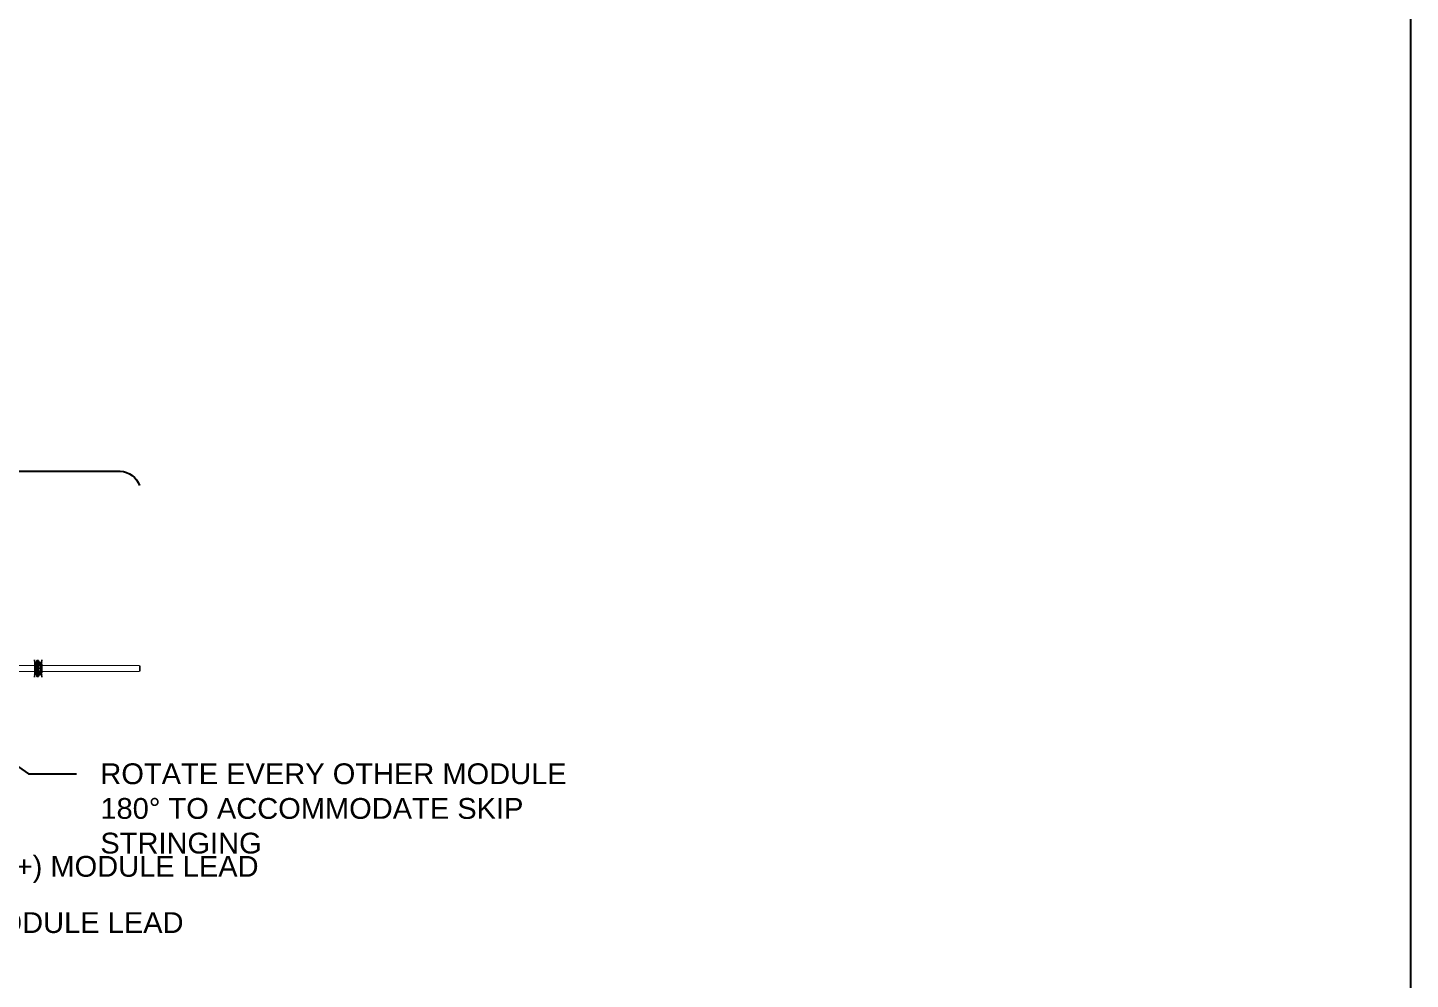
# Model space of a CAD drawing. Header units: feet. Extents: x -12372 to 90117, y -14865 to 4121.
# Drawn here: x 6875 to 8205, y 2291 to 3206 of the extents above; entities that cross this region are included whole.
import ezdxf
from ezdxf import colors
from ezdxf.entities.mleader import LeaderData, LeaderLine
from ezdxf.math import Vec2, Vec3

# ---------------------------------------------------------------- set-up
doc = ezdxf.new("R2010")
doc.units = ezdxf.units.FT
doc.header["$MEASUREMENT"] = 0
doc.layers.add('G-ANNO-TEXT', color=1, linetype='Continuous')
doc.styles.add('NEI-A', font='arial.ttf')

# ---------------------------------------------------------------- blocks, each defined once
blk = doc.blocks.new('A$Ccdbb2b2c')
at = {"lineweight": 5}
for points in [[(0, 0.22), (0, 0.1933)], [(0.0033, 0.22), (0.0017, 0.22), (0.9147, 0.2217)], [(0.485, 0.2283), (0.485, 0.2283)], [(0.4883, 0.2383), (0.4866, 0.24), (0.4883, 0.2417), (0.4866, 0.2433), (0.4866, 0.25)], [(0.4983, 0.2417), (0.4966, 0.235), (0.4966, 0.225), (0.4966, 0.2267), (0.4933, 0.23), (0.4933, 0.2283), (0.4916, 0.2283), (0.4916, 0.225), (0.4883, 0.225), (0.4883, 0.2233), (0.4866, 0.2233), (0.4866, 0.225), (0.4866, 0.2233), (0.4866, 0.225)], [(0.4883, 0.24), (0.4866, 0.24), (0.4883, 0.24), (0.4933, 0.23), (0.4916, 0.23), (0.4916, 0.2283), (0.4866, 0.2383), (0.4883, 0.24), (0.4933, 0.23), (0.4916, 0.23), (0.4916, 0.2283), (0.4916, 0.225), (0.4883, 0.225), (0.4883, 0.2283), (0.4866, 0.2283), (0.4866, 0.23), (0.4866, 0.2317)], [(0.4966, 0.2317), (0.49, 0.2367), (0.49, 0.24), (0.4883, 0.24), (0.4866, 0.2383), (0.4883, 0.24), (0.4933, 0.23), (0.4916, 0.23), (0.4916, 0.2283), (0.4866, 0.2383), (0.4916, 0.2283), (0.4883, 0.2283), (0.4916, 0.2283), (0.4883, 0.2283), (0.4883, 0.225), (0.4866, 0.225), (0.4866, 0.2267), (0.4866, 0.225), (0.4883, 0.225), (0.4883, 0.2233), (0.4866, 0.2233), (0.4866, 0.19), (0.4883, 0.19), (0.4883, 0.1883), (0.4883, 0.19), (0.4866, 0.19), (0.4866, 0.2233)], [(0.4866, 0.2317), (0.4866, 0.2317)], [(0.4916, 0.2283), (0.4933, 0.2283), (0.4933, 0.23), (0.4933, 0.2283), (0.4916, 0.2283), (0.4916, 0.225), (0.4866, 0.225), (0.4866, 0.2283), (0.4883, 0.2283), (0.4883, 0.225), (0.4883, 0.2233), (0.4883, 0.2217), (0.4883, 0.2233), (0.49, 0.2233), (0.4916, 0.2233), (0.4916, 0.2217), (0.4916, 0.225), (0.4933, 0.225), (0.4916, 0.225), (0.4916, 0.2217), (0.4916, 0.225), (0.4933, 0.225), (0.4916, 0.225), (0.4933, 0.225), (0.4933, 0.1883), (0.4916, 0.1883), (0.4916, 0.1917), (0.4916, 0.1933), (0.4933, 0.1933)], [(0.4916, 0.1917), (0.49, 0.1917), (0.4883, 0.1917), (0.4883, 0.19), (0.4866, 0.19), (0.4866, 0.2233), (0.4883, 0.2233), (0.4883, 0.2217), (0.4883, 0.22), (0.4883, 0.1933), (0.4883, 0.1917), (0.49, 0.1917), (0.4916, 0.1917), (0.4916, 0.1933), (0.49, 0.195), (0.49, 0.1933), (0.4916, 0.1933), (0.4933, 0.1933), (0.5016, 0.1933), (0.5, 0.1933), (0.5, 0.1917), (0.5016, 0.1917), (0.5, 0.1917), (0.4983, 0.1917)], [(0.4883, 0.22), (0.4866, 0.22), (0.4883, 0.22), (0.49, 0.22), (0.4883, 0.22), (0.4883, 0.2217), (0.49, 0.2217), (0.4916, 0.2217), (0.49, 0.2217), (0.4916, 0.2217), (0.49, 0.2217), (0.4916, 0.2217), (0.49, 0.2217), (0.4916, 0.2217), (0.49, 0.2217), (0.4916, 0.2217), (0.49, 0.2217), (0.4916, 0.2217), (0.49, 0.2217), (0.4916, 0.2217), (0.49, 0.2217), (0.4916, 0.2217), (0.49, 0.2217), (0.49, 0.2233), (0.4916, 0.2217), (0.49, 0.2217), (0.4916, 0.2217), (0.49, 0.2217), (0.4916, 0.2217), (0.49, 0.2217), (0.4916, 0.2217), (0.49, 0.2217), (0.4916, 0.2217), (0.49, 0.2217), (0.49, 0.2233), (0.4916, 0.2217), (0.49, 0.2233), (0.49, 0.2217), (0.4916, 0.2217), (0.4916, 0.22), (0.49, 0.22), (0.4916, 0.22), (0.49, 0.22), (0.4883, 0.22), (0.4883, 0.2217), (0.49, 0.2217), (0.4883, 0.2217), (0.4883, 0.22), (0.49, 0.22), (0.4916, 0.22), (0.4916, 0.2217), (0.49, 0.2217), (0.4883, 0.2217), (0.4883, 0.22), (0.49, 0.22), (0.4916, 0.22), (0.4916, 0.1933), (0.49, 0.1933), (0.4883, 0.1933), (0.4866, 0.1933), (0.4883, 0.1933), (0.4883, 0.22), (0.4866, 0.22), (0.4883, 0.22), (0.4883, 0.1933), (0.49, 0.1933), (0.4916, 0.1933), (0.4916, 0.22), (0.4916, 0.2217), (0.4916, 0.22), (0.4916, 0.2217), (0.4916, 0.2233), (0.49, 0.2233), (0.4883, 0.2233), (0.4883, 0.2217), (0.4883, 0.2233)], [(0.4866, 0.21), (0.4883, 0.21)], [(0.4866, 0.2083), (0.4883, 0.2083)], [(0.4883, 0.2433), (0.4883, 0.2433)], [(0.4883, 0.2433), (0.4883, 0.2433)], [(0.4883, 0.2433), (0.4883, 0.2433)], [(0.4883, 0.24), (0.4883, 0.24)], [(0.4883, 0.24), (0.4883, 0.24)], [(0.4883, 0.2233), (0.4883, 0.2233)], [(0.4883, 0.2233), (0.4883, 0.2233)], [(0.4883, 0.2217), (0.4883, 0.2217)], [(0.4883, 0.2217), (0.4883, 0.2217)], [(0.4883, 0.22), (0.4883, 0.22)], [(0.4883, 0.22), (0.4883, 0.22)], [(0.4916, 0.24), (0.49, 0.24), (0.49, 0.2367), (0.49, 0.2383)], [(0.4916, 0.2333), (0.4966, 0.2283), (0.49, 0.235)], [(0.49, 0.2233), (0.49, 0.2233)], [(0.49, 0.2233), (0.49, 0.2233)], [(0.49, 0.22), (0.49, 0.22)], [(0.49, 0.1933), (0.49, 0.195), (0.4916, 0.1933), (0.49, 0.1933), (0.4916, 0.1933), (0.49, 0.1933), (0.4916, 0.1933), (0.49, 0.1933), (0.4916, 0.1933), (0.49, 0.1933), (0.4916, 0.1933), (0.49, 0.1933), (0.4916, 0.1933), (0.49, 0.1933), (0.4916, 0.1933), (0.49, 0.1933), (0.4916, 0.1933), (0.49, 0.1933), (0.4916, 0.1933), (0.4916, 0.22)], [(0.49, 0.22), (0.49, 0.22)], [(0.4983, 0.2233), (0.4966, 0.225), (0.4933, 0.2267), (0.4933, 0.2283), (0.4933, 0.225), (0.4916, 0.225)], [(0.4916, 0.225), (0.4916, 0.225)], [(0.4916, 0.2233), (0.4916, 0.2233)], [(0.4916, 0.2233), (0.4916, 0.2233)], [(0.4916, 0.2217), (0.4916, 0.2217)], [(0.4916, 0.2217), (0.4916, 0.2217)], [(0.4916, 0.22), (0.4916, 0.22)], [(0.4916, 0.22), (0.4916, 0.22)], [(0.5016, 0.22), (0.4933, 0.22)], [(0.5033, 0.21), (0.5016, 0.21), (0.5033, 0.21), (0.5016, 0.21), (0.5016, 0.2117), (0.5016, 0.2133), (0.5016, 0.21), (0.4933, 0.21)], [(0.4933, 0.2083), (0.4933, 0.205), (0.5016, 0.205), (0.5016, 0.2033), (0.5033, 0.2033), (0.5016, 0.2033), (0.5033, 0.2033)], [(0.4966, 0.235), (0.4966, 0.225), (0.4983, 0.225)], [(0.4983, 0.24), (0.4983, 0.24)], [(0.4983, 0.235), (0.4983, 0.235)], [(0.4983, 0.2317), (0.4983, 0.2333)], [(0.5016, 0.2233), (0.5, 0.2233), (0.4983, 0.225), (0.5, 0.2233), (0.5, 0.225)], [(0.5, 0.2217), (0.4983, 0.2217)], [(0.5, 0.2417), (0.5016, 0.2417), (0.5016, 0.245), (0.5016, 0.2467), (0.5016, 0.245), (0.5033, 0.245), (0.505, 0.245), (0.505, 0.2417)], [(0.5016, 0.1917), (0.5, 0.1917), (0.5016, 0.1917), (0.5016, 0.1717), (0.505, 0.1717), (0.505, 0.1917), (0.505, 0.2217), (0.5066, 0.2217), (0.5066, 0.2417), (0.5083, 0.2417), (0.5083, 0.2217)], [(0.5, 0.23), (0.5, 0.2333), (0.5016, 0.2333)], [(0.5016, 0.2283), (0.5, 0.2283)], [(0.5, 0.2217), (0.5016, 0.2217)], [(0.5016, 0.245), (0.5016, 0.2467), (0.5033, 0.2467), (0.5016, 0.2467), (0.5033, 0.245), (0.505, 0.245), (0.5033, 0.245), (0.505, 0.245)], [(0.5016, 0.2467), (0.5016, 0.2467)], [(0.5016, 0.245), (0.5016, 0.245)], [(0.5016, 0.2433), (0.5016, 0.235), (0.5016, 0.2433), (0.5016, 0.245), (0.5016, 0.2433), (0.5033, 0.2433), (0.505, 0.2433), (0.5033, 0.2433), (0.505, 0.2433), (0.5066, 0.2433), (0.5083, 0.2433), (0.5083, 0.2417), (0.5066, 0.2417), (0.505, 0.2417), (0.505, 0.2217), (0.505, 0.1917), (0.5016, 0.1917), (0.5016, 0.2217), (0.505, 0.2217), (0.505, 0.2417), (0.505, 0.2433), (0.5066, 0.2433), (0.505, 0.2433), (0.5066, 0.2433), (0.505, 0.2433)], [(0.505, 0.2417), (0.5016, 0.2417), (0.5016, 0.2217)], [(0.5016, 0.2117), (0.5016, 0.2367), (0.5033, 0.2367)], [(0.5016, 0.21), (0.5033, 0.21), (0.5016, 0.21), (0.5033, 0.21), (0.5016, 0.21), (0.5016, 0.2133), (0.5016, 0.235), (0.5033, 0.235)], [(0.5033, 0.2467), (0.5083, 0.2467), (0.51, 0.2467)], [(0.5116, 0.2467), (0.51, 0.2467), (0.5083, 0.245), (0.5066, 0.245), (0.5083, 0.245), (0.5083, 0.2467)], [(0.5066, 0.2417), (0.5066, 0.245), (0.5083, 0.245), (0.51, 0.245), (0.51, 0.2467), (0.51, 0.245), (0.5083, 0.2433), (0.51, 0.2433), (0.5083, 0.2433), (0.51, 0.2433), (0.51, 0.235), (0.51, 0.2433), (0.5116, 0.2433), (0.51, 0.2433), (0.51, 0.245), (0.51, 0.2433), (0.5083, 0.2433), (0.5066, 0.2433), (0.5083, 0.2433), (0.51, 0.2433)], [(0.5083, 0.2117), (0.51, 0.2117), (0.51, 0.2367), (0.5083, 0.2367)], [(0.515, 0.21), (0.5083, 0.21)], [(0.5083, 0.205), (0.515, 0.205), (0.515, 0.2083), (0.5166, 0.2083)], [(0.51, 0.2467), (0.51, 0.2467)], [(0.51, 0.2417), (0.5116, 0.2417)], [(0.51, 0.21), (0.5116, 0.21), (0.51, 0.21), (0.5116, 0.21), (0.51, 0.21), (0.5116, 0.21), (0.51, 0.21), (0.51, 0.2117), (0.51, 0.2133), (0.51, 0.235), (0.5116, 0.235)], [(0.51, 0.2333), (0.5116, 0.2333), (0.5116, 0.23)], [(0.51, 0.2283), (0.5116, 0.2283)], [(0.51, 0.2233), (0.5116, 0.2233)], [(0.515, 0.22), (0.51, 0.22)], [(0.5116, 0.24), (0.5116, 0.24)], [(0.5116, 0.225), (0.5116, 0.2233), (0.5133, 0.225), (0.5116, 0.2233), (0.5133, 0.225)], [(0.5133, 0.22), (0.5116, 0.2183)], [(0.515, 0.235), (0.5133, 0.2417)], [(0.5166, 0.185), (0.515, 0.185), (0.515, 0.1883), (0.5166, 0.1883), (0.515, 0.1883), (0.5166, 0.1883), (0.5166, 0.1917), (0.5166, 0.1933), (0.5166, 0.1917), (0.5183, 0.1917), (0.52, 0.1917), (0.52, 0.1933), (0.5183, 0.1933), (0.52, 0.1933), (0.5183, 0.1933), (0.52, 0.1933), (0.5183, 0.1933), (0.52, 0.1933), (0.5183, 0.1933), (0.52, 0.1933), (0.52, 0.195), (0.5183, 0.195), (0.5166, 0.195), (0.5166, 0.1933), (0.5166, 0.22), (0.5166, 0.2217), (0.5166, 0.2233), (0.5183, 0.2233), (0.52, 0.2233), (0.52, 0.2217), (0.5183, 0.2217), (0.52, 0.2217), (0.5183, 0.2217), (0.52, 0.2217), (0.5183, 0.2217), (0.52, 0.2217), (0.5183, 0.2217), (0.52, 0.2217), (0.52, 0.22), (0.5183, 0.22), (0.5166, 0.22), (0.5166, 0.2217), (0.5183, 0.2217), (0.5183, 0.2233), (0.5166, 0.2217), (0.5166, 0.225), (0.515, 0.225), (0.515, 0.235), (0.515, 0.225), (0.5133, 0.225), (0.5133, 0.2267)], [(0.5133, 0.235), (0.5133, 0.235)], [(0.5133, 0.2333), (0.5133, 0.2317)], [(0.5166, 0.23), (0.515, 0.23), (0.515, 0.2283), (0.5166, 0.2283)], [(0.515, 0.2283), (0.515, 0.225), (0.5166, 0.225), (0.515, 0.225), (0.515, 0.1883), (0.515, 0.1783)], [(0.515, 0.225), (0.515, 0.225)], [(0.5166, 0.225), (0.5166, 0.225)], [(0.5166, 0.22), (0.5183, 0.22), (0.52, 0.22), (0.52, 0.2217), (0.5183, 0.2217), (0.52, 0.2217), (0.52, 0.2233), (0.5216, 0.2233), (0.5216, 0.19), (0.52, 0.19)], [(0.5166, 0.2233), (0.5166, 0.2233)], [(0.5166, 0.2217), (0.5166, 0.2217)], [(0.5166, 0.22), (0.5166, 0.22)], [(0.5166, 0.1917), (0.5183, 0.19), (0.5183, 0.1917), (0.52, 0.1917), (0.52, 0.1933), (0.5183, 0.1933), (0.52, 0.1933), (0.52, 0.22)], [(0.5183, 0.2233), (0.5183, 0.2233)], [(0.5183, 0.22), (0.5183, 0.22)], [(0.52, 0.2383), (0.5216, 0.24), (0.52, 0.2417), (0.5216, 0.2433), (0.5216, 0.25), (0.5216, 0.1633), (0.5216, 0.17), (0.52, 0.1717), (0.52, 0.1733), (0.5216, 0.1733), (0.52, 0.175)], [(0.52, 0.2433), (0.52, 0.2433)], [(0.52, 0.24), (0.52, 0.24)], [(0.52, 0.2283), (0.5216, 0.2283), (0.5216, 0.225), (0.52, 0.225), (0.52, 0.2233)], [(0.52, 0.2233), (0.52, 0.2233)], [(0.52, 0.2217), (0.52, 0.2217)], [(0.52, 0.22), (0.52, 0.22)], [(0.5216, 0.24), (0.5233, 0.24)], [(0.5216, 0.2317), (0.5216, 0.23), (0.5216, 0.2283)], [(0.5216, 0.225), (0.5216, 0.2233)], [(0.5216, 0.2083), (0.5233, 0.2083)], [(0.5233, 0.2317), (0.5233, 0.2317)], [(0.5233, 0.2283), (0.5233, 0.2283)], [(0.9097, 0.195), (0.908, 0.195), (0.908, 0.1933), (0.9114, 0.1917), (0.9147, 0.1917), (0.913, 0.1917), (0.908, 0.1917), (0.0017, 0.1933), (0.0033, 0.1933)], [(0.485, 0.185), (0.485, 0.185)], [(0.4866, 0.205), (0.4883, 0.205)], [(0.4866, 0.205), (0.4883, 0.205)], [(0.4916, 0.1883), (0.4933, 0.1883), (0.4916, 0.1883), (0.4916, 0.1917), (0.49, 0.19), (0.49, 0.1917), (0.4883, 0.1917), (0.4883, 0.1933), (0.4883, 0.1917), (0.49, 0.1917), (0.49, 0.19), (0.4916, 0.1917), (0.4916, 0.1933), (0.49, 0.195), (0.49, 0.1933), (0.4916, 0.1933), (0.49, 0.1933), (0.4916, 0.1933), (0.49, 0.1933), (0.4916, 0.1933), (0.49, 0.1933), (0.4916, 0.1933), (0.49, 0.1933), (0.4883, 0.1933), (0.4866, 0.1933), (0.4883, 0.1933), (0.4883, 0.195), (0.49, 0.195), (0.4916, 0.195), (0.4916, 0.1933), (0.4916, 0.1917), (0.4916, 0.1883), (0.4933, 0.1883), (0.4933, 0.185), (0.4933, 0.1833), (0.4933, 0.185), (0.4916, 0.185), (0.4916, 0.1883), (0.4883, 0.1883), (0.4883, 0.185), (0.4916, 0.185), (0.4866, 0.175), (0.4883, 0.175), (0.4883, 0.1733), (0.4933, 0.1833), (0.4916, 0.185), (0.4883, 0.185), (0.4883, 0.1883), (0.4866, 0.1883), (0.4866, 0.1867), (0.4866, 0.1883), (0.4883, 0.1883), (0.4883, 0.19), (0.4883, 0.1917), (0.4883, 0.19)], [(0.4866, 0.1883), (0.4866, 0.19)], [(0.4883, 0.185), (0.4866, 0.185), (0.4866, 0.1833), (0.4866, 0.185), (0.4883, 0.185), (0.4866, 0.185), (0.4866, 0.1883), (0.4883, 0.1883), (0.4916, 0.1883), (0.4916, 0.185), (0.4933, 0.1833), (0.4883, 0.1733), (0.4883, 0.175), (0.4866, 0.175), (0.4916, 0.185), (0.4933, 0.1833), (0.4883, 0.1733), (0.4866, 0.1733)], [(0.4933, 0.1833), (0.4933, 0.185), (0.4916, 0.185), (0.4916, 0.1883), (0.4883, 0.1883), (0.4883, 0.185), (0.4916, 0.185), (0.4866, 0.175), (0.4883, 0.175), (0.4883, 0.1733), (0.49, 0.1733), (0.49, 0.1767)], [(0.4883, 0.1833), (0.4866, 0.1833), (0.4866, 0.185)], [(0.4866, 0.1833), (0.4866, 0.1833)], [(0.4883, 0.175), (0.4866, 0.1733), (0.4883, 0.1733), (0.4883, 0.1717), (0.4866, 0.17), (0.4866, 0.1633)], [(0.4866, 0.17), (0.4883, 0.17)], [(0.4883, 0.195), (0.4883, 0.195)], [(0.4883, 0.195), (0.4883, 0.195)], [(0.4883, 0.1933), (0.4883, 0.1933)], [(0.4883, 0.1933), (0.4883, 0.1917)], [(0.4883, 0.1933), (0.4883, 0.1933)], [(0.4883, 0.1917), (0.4883, 0.1917)], [(0.4883, 0.1917), (0.4883, 0.1917)], [(0.4883, 0.1733), (0.4883, 0.1733)], [(0.4883, 0.1733), (0.4883, 0.1733)], [(0.4883, 0.1733), (0.4883, 0.1733)], [(0.4883, 0.17), (0.4883, 0.17)], [(0.4883, 0.17), (0.4883, 0.17)], [(0.4883, 0.17), (0.4883, 0.17)], [(0.49, 0.195), (0.49, 0.195)], [(0.49, 0.195), (0.49, 0.195)], [(0.49, 0.1917), (0.49, 0.1917)], [(0.49, 0.1917), (0.49, 0.1917)], [(0.4916, 0.1817), (0.4966, 0.185), (0.49, 0.1783), (0.4966, 0.1817)], [(0.4916, 0.175), (0.49, 0.175), (0.49, 0.1767), (0.49, 0.175)], [(0.4916, 0.195), (0.4916, 0.195)], [(0.4916, 0.195), (0.4916, 0.195)], [(0.4916, 0.1933), (0.4916, 0.1933)], [(0.4916, 0.1933), (0.4916, 0.1933)], [(0.4916, 0.1917), (0.4916, 0.1917)], [(0.4916, 0.1917), (0.4916, 0.1917)], [(0.4933, 0.1883), (0.4916, 0.1883), (0.4933, 0.1883)], [(0.4916, 0.1883), (0.4916, 0.1883)], [(0.4916, 0.1883), (0.4916, 0.1883)], [(0.495, 0.1867), (0.4933, 0.1867), (0.4966, 0.1883), (0.4966, 0.1783), (0.4966, 0.1883), (0.4966, 0.1867), (0.4933, 0.185), (0.4916, 0.185)], [(0.4916, 0.1883), (0.4916, 0.1883)], [(0.4933, 0.1883), (0.4933, 0.1883)], [(0.4983, 0.19), (0.4966, 0.1883)], [(0.4966, 0.1783), (0.4983, 0.1733), (0.4983, 0.18)], [(0.5, 0.1883), (0.5, 0.19), (0.4983, 0.1883), (0.5, 0.19), (0.5016, 0.19)], [(0.4983, 0.1817), (0.4983, 0.18), (0.5, 0.18), (0.5, 0.1833)], [(0.5016, 0.18), (0.5, 0.18), (0.5, 0.1717), (0.4983, 0.1717)], [(0.4983, 0.1783), (0.4983, 0.1783)], [(0.5, 0.185), (0.5016, 0.185)], [(0.5016, 0.1667), (0.5016, 0.1683), (0.5016, 0.17), (0.5016, 0.1717), (0.5, 0.1717)], [(0.5016, 0.2017), (0.5016, 0.205), (0.5016, 0.2033), (0.5033, 0.2033), (0.5016, 0.2033)], [(0.5033, 0.1783), (0.5016, 0.1783), (0.5016, 0.2), (0.5016, 0.2033), (0.5016, 0.2), (0.5016, 0.2017), (0.5016, 0.1767), (0.5033, 0.1767)], [(0.51, 0.1667), (0.5083, 0.1667), (0.5016, 0.1667), (0.5033, 0.1667), (0.5016, 0.1667), (0.5033, 0.1683), (0.5016, 0.1683), (0.5016, 0.1667), (0.5016, 0.1683), (0.5016, 0.17), (0.5016, 0.1783), (0.5016, 0.17)], [(0.5016, 0.1683), (0.5016, 0.17), (0.5033, 0.17), (0.505, 0.17), (0.5066, 0.17), (0.5083, 0.17), (0.5066, 0.17)], [(0.5016, 0.1683), (0.5016, 0.1683)], [(0.5016, 0.1667), (0.5016, 0.1667)], [(0.505, 0.1683), (0.5033, 0.1683), (0.5033, 0.17), (0.505, 0.17), (0.5066, 0.17), (0.5083, 0.17), (0.5066, 0.17), (0.5083, 0.1683), (0.5066, 0.1683)], [(0.5033, 0.1683), (0.5033, 0.17), (0.505, 0.17), (0.5066, 0.17), (0.5083, 0.1683), (0.51, 0.1683), (0.51, 0.1667), (0.51, 0.1683)], [(0.5033, 0.17), (0.505, 0.17)], [(0.5083, 0.1917), (0.5083, 0.1717), (0.5066, 0.1717), (0.5066, 0.1917), (0.505, 0.1917), (0.505, 0.1733), (0.5066, 0.1733), (0.5083, 0.1733)], [(0.5083, 0.1717), (0.5083, 0.17), (0.5066, 0.17), (0.5066, 0.1717), (0.505, 0.1717), (0.505, 0.17), (0.505, 0.1733)], [(0.5083, 0.1767), (0.51, 0.1767), (0.51, 0.2017), (0.5083, 0.2017)], [(0.51, 0.17), (0.5083, 0.17), (0.51, 0.17), (0.51, 0.1783), (0.51, 0.17), (0.51, 0.1683), (0.51, 0.17), (0.5083, 0.17), (0.51, 0.1683), (0.5083, 0.1683), (0.51, 0.1667), (0.5116, 0.1667)], [(0.5083, 0.1667), (0.5083, 0.1683)], [(0.51, 0.205), (0.51, 0.2017), (0.51, 0.2), (0.51, 0.2033), (0.51, 0.2), (0.51, 0.1783), (0.5116, 0.1783)], [(0.51, 0.2033), (0.5116, 0.2033)], [(0.51, 0.1933), (0.515, 0.1933), (0.5133, 0.1933), (0.5116, 0.195)], [(0.515, 0.1917), (0.51, 0.1917), (0.5116, 0.1917), (0.5133, 0.1917), (0.5116, 0.1917), (0.5133, 0.1917)], [(0.5116, 0.19), (0.51, 0.19)], [(0.51, 0.185), (0.5116, 0.185)], [(0.5116, 0.1833), (0.5116, 0.18), (0.51, 0.18), (0.51, 0.1717), (0.5133, 0.1717)], [(0.5133, 0.1817), (0.5133, 0.18), (0.51, 0.18)], [(0.51, 0.1717), (0.5116, 0.1717)], [(0.51, 0.1667), (0.51, 0.1667)], [(0.5133, 0.1883), (0.5116, 0.19), (0.5133, 0.1883), (0.5116, 0.19), (0.5116, 0.1883)], [(0.5116, 0.1733), (0.5116, 0.1733)], [(0.5133, 0.18), (0.5133, 0.1733), (0.515, 0.1783), (0.515, 0.1883), (0.5133, 0.1883), (0.5133, 0.1867)], [(0.5133, 0.1783), (0.5133, 0.1783)], [(0.515, 0.1883), (0.515, 0.1883)], [(0.5166, 0.1833), (0.515, 0.185)], [(0.5166, 0.195), (0.5166, 0.195)], [(0.5166, 0.1933), (0.5166, 0.1933)], [(0.5166, 0.1917), (0.5166, 0.1917)], [(0.52, 0.1917), (0.52, 0.19), (0.52, 0.1883), (0.5166, 0.1883), (0.5166, 0.185), (0.5166, 0.1833), (0.52, 0.1733), (0.52, 0.175), (0.5216, 0.175), (0.5166, 0.185), (0.52, 0.185)], [(0.5166, 0.1883), (0.5166, 0.1883)], [(0.5183, 0.195), (0.5183, 0.195)], [(0.5183, 0.1917), (0.5183, 0.1917)], [(0.52, 0.195), (0.52, 0.195)], [(0.52, 0.1933), (0.52, 0.1933)], [(0.52, 0.1917), (0.52, 0.1917)], [(0.52, 0.17), (0.52, 0.17)], [(0.5216, 0.205), (0.5233, 0.205)], [(0.5216, 0.19), (0.5216, 0.1883)], [(0.5233, 0.185), (0.5216, 0.185), (0.5216, 0.1833), (0.5233, 0.1833)], [(0.5216, 0.17), (0.5233, 0.17)], [(0.5233, 0.185), (0.5233, 0.185)], [(0.5233, 0.1833), (0.5233, 0.1833)]]:
    blk.add_lwpolyline(points, dxfattribs=at)
at = {"color": 8, "lineweight": 5, "true_color": 0x808080}
blk.add_lwpolyline([(0.0017, 0.22), (0.0017, 0.1933)], dxfattribs=at)
at = {"lineweight": 5}
for points in [[(0.4883, 0.2433), (0.4866, 0.2433), (0.4883, 0.2417), (0.4866, 0.24), (0.4883, 0.2417), (0.4866, 0.2433), (0.4866, 0.25), (0.4866, 0.2433), (0.4883, 0.2433), (0.4866, 0.2433)], [(0.4883, 0.23), (0.4866, 0.23), (0.4866, 0.2283), (0.4866, 0.23)], [(0.4883, 0.21), (0.4866, 0.21)], [(0.4883, 0.2083), (0.4866, 0.2083)], [(0.49, 0.2233), (0.4883, 0.2217), (0.49, 0.22), (0.4916, 0.2217)], [(0.49, 0.2233), (0.4883, 0.2233), (0.4883, 0.2217), (0.4883, 0.22), (0.49, 0.22), (0.4916, 0.22), (0.4916, 0.2217), (0.4916, 0.2233)], [(0.49, 0.2233), (0.4883, 0.2217), (0.49, 0.22), (0.4916, 0.2217)], [(0.49, 0.2233), (0.4883, 0.2217), (0.49, 0.22), (0.4916, 0.2217)], [(0.4933, 0.2217), (0.4916, 0.2217)], [(0.4983, 0.23), (0.4966, 0.225), (0.4983, 0.225), (0.5, 0.2233), (0.5, 0.2283), (0.4983, 0.2283)], [(0.4983, 0.2417), (0.5, 0.2417), (0.5, 0.2333), (0.4983, 0.2333)], [(0.5, 0.2217), (0.5016, 0.2217)], [(0.5, 0.2217), (0.5016, 0.2217)], [(0.505, 0.245), (0.5033, 0.245)], [(0.5066, 0.245), (0.5083, 0.245)], [(0.5066, 0.1917), (0.5066, 0.2217), (0.5083, 0.2217), (0.5083, 0.1917)], [(0.5133, 0.2417), (0.5133, 0.2333), (0.51, 0.2333), (0.51, 0.2417)], [(0.5133, 0.225), (0.5116, 0.225), (0.5116, 0.2233), (0.51, 0.2283), (0.5116, 0.2283), (0.5133, 0.23)], [(0.51, 0.2217), (0.5116, 0.2217), (0.5133, 0.2217), (0.515, 0.2217)], [(0.51, 0.2133), (0.51, 0.21)], [(0.5133, 0.2217), (0.5116, 0.2217)], [(0.5166, 0.2283), (0.5166, 0.23), (0.52, 0.24), (0.5216, 0.2383), (0.5166, 0.2283), (0.52, 0.2283), (0.52, 0.225), (0.5166, 0.225)], [(0.5183, 0.2233), (0.5166, 0.2217), (0.5183, 0.22), (0.52, 0.2217)], [(0.5233, 0.2433), (0.5216, 0.2433)], [(0.4883, 0.205), (0.4866, 0.205)], [(0.4883, 0.205), (0.4866, 0.205)], [(0.4866, 0.19), (0.4866, 0.1883)], [(0.4866, 0.1733), (0.4883, 0.1733), (0.4883, 0.1717), (0.4866, 0.17), (0.4866, 0.1633), (0.4866, 0.17), (0.4883, 0.1717), (0.4883, 0.1733)], [(0.4883, 0.17), (0.4866, 0.17)], [(0.49, 0.195), (0.4883, 0.1933), (0.49, 0.1917), (0.4916, 0.1933)], [(0.49, 0.195), (0.4883, 0.195), (0.4883, 0.1933), (0.4883, 0.1917), (0.49, 0.1917), (0.49, 0.19), (0.4916, 0.1917), (0.4916, 0.1933), (0.4916, 0.195)], [(0.49, 0.195), (0.4883, 0.1933), (0.49, 0.1917), (0.4916, 0.1933)], [(0.49, 0.195), (0.4883, 0.195), (0.4883, 0.1933), (0.4883, 0.1917), (0.49, 0.1917), (0.4916, 0.1917), (0.4916, 0.1933), (0.4916, 0.195)], [(0.49, 0.195), (0.4883, 0.1933), (0.49, 0.1917), (0.4916, 0.1933)], [(0.4966, 0.1883), (0.4983, 0.1883), (0.4983, 0.19), (0.5, 0.19), (0.5, 0.185), (0.4983, 0.185), (0.4983, 0.1833)], [(0.505, 0.17), (0.5033, 0.17)], [(0.51, 0.17), (0.5083, 0.17), (0.51, 0.17), (0.5116, 0.17)], [(0.51, 0.2033), (0.51, 0.205), (0.51, 0.2033), (0.5116, 0.2033)], [(0.5116, 0.2033), (0.51, 0.2033)], [(0.5133, 0.1833), (0.5133, 0.19), (0.5116, 0.19), (0.51, 0.185), (0.5133, 0.185)], [(0.5183, 0.1933), (0.5166, 0.1933), (0.5183, 0.195)], [(0.5183, 0.195), (0.5166, 0.1933), (0.5183, 0.1917), (0.52, 0.1933)], [(0.52, 0.185), (0.52, 0.1883), (0.5216, 0.1883), (0.5216, 0.185)], [(0.5233, 0.1733), (0.5216, 0.1733)]]:
    blk.add_lwpolyline(points, close=True, dxfattribs=at)

msp = doc.modelspace()

# ---------------------------------------------------------------- linework, layer by layer
msp.add_lwpolyline([(4102.5, 4121), (8204.9, 4121), (8204.9, 669.4), (4102.5, 669.4)], close=True)
at = {"layer": 'G-ANNO-TEXT', "flags": 128}
msp.add_lwpolyline([(4411.7, 2765.9, -0.298343), (4430.2, 2779.5), (5529.2, 2779.5, 0.298343), (5547.7, 2793.2, 0.298343), (5566.2, 2779.5), (6963.8, 2779.5, -0.298343), (6982.3, 2765.9)], format="xyb", dxfattribs=at)

# ---------------------------------------------------------------- block references
at = {"xscale": -194.318304, "yscale": 194.318304, "zscale": 194.318304}
msp.add_blockref('A$Ccdbb2b2c', (6982.7, 2549.6), dxfattribs=at)

# ---------------------------------------------------------------- next in the draw order: leaders
at = {"layer": 'G-ANNO-TEXT'}
ml = msp.add_multileader_mtext('Standard', dxfattribs=at)
ml.set_content('(TYP.) (+) MODULE LEAD', color=256, style='NEI-A')
ml.set_leader_properties()
ml.build(insert=Vec2(0, 0))
ml.multileader.update_dxf_attribs({"dogleg_length": 0.36, "arrow_head_size": 22.5})
ctx = ml.context
ctx.base_point, ctx.char_height, ctx.arrow_head_size, ctx.landing_gap_size, ctx.plane_origin = Vec3(6742.3, 2396.6, -22.9), 20, 22.5, 23, Vec3(13120.8, -3395.6, -22.9)
notes = []
notes.append((ctx, [(0, (1, 1, 0), (6696.2, 2396.6, -22.9), (1, 0), 46.1, [(1, [(6606.6, 2568.1, -22.9)], 0, [])])]))
ctx.mtext.insert, ctx.mtext.width, ctx.mtext.flow_direction = Vec3(6765.4, 2409.6, -22.9), 401.757, 5
ctx.mtext.has_bg_fill, ctx.mtext.bg_color, ctx.mtext.bg_scale_factor, ctx.mtext.bg_transparency, ctx.mtext.use_window_bg_color = 1, -1073741824, 1.5, 0, 1
for ctx, leaders in notes:
    for number, flags, end, landing, length, lines in leaders:
        leader = LeaderData()
        leader.index, (leader.has_last_leader_line, leader.has_dogleg_vector, leader.attachment_direction) = number, flags
        leader.last_leader_point, leader.dogleg_vector, leader.dogleg_length = Vec3(end), Vec3(landing), length
        for number, points, colour, breaks in lines:
            line = LeaderLine()
            line.index, line.vertices, line.color, line.breaks = number, Vec3.list(points), colors.encode_raw_color(colour), breaks
            leader.lines.append(line)
        ctx.leaders.append(leader)

# ---------------------------------------------------------------- next in the draw order: leaders
ml = msp.add_multileader_mtext('Standard', dxfattribs=at)
ml.set_content('(TYP.) (-) MODULE LEAD', color=256, style='NEI-A')
ml.set_leader_properties()
ml.build(insert=Vec2(0, 0))
ml.multileader.update_dxf_attribs({"dogleg_length": 0.36, "arrow_head_size": 22.5})
ctx = ml.context
ctx.base_point, ctx.char_height, ctx.arrow_head_size, ctx.landing_gap_size, ctx.plane_origin = Vec3(6677.1, 2342.5, -22.9), 20, 22.5, 23, Vec3(13056.3, -3395.7, -22.9)
notes = []
notes.append((ctx, [(0, (1, 1, 0), (6631, 2342.5, -22.9), (1, 0), 46.1, [(1, [(6542.1, 2566.6, -22.9)], 0, [])])]))
ctx.mtext.insert, ctx.mtext.width, ctx.mtext.flow_direction = Vec3(6700.2, 2355.5, -22.9), 328.761, 5
ctx.mtext.has_bg_fill, ctx.mtext.bg_color, ctx.mtext.bg_scale_factor, ctx.mtext.bg_transparency, ctx.mtext.use_window_bg_color = 1, -1073741824, 1.5, 0, 1
for ctx, leaders in notes:
    for number, flags, end, landing, length, lines in leaders:
        leader = LeaderData()
        leader.index, (leader.has_last_leader_line, leader.has_dogleg_vector, leader.attachment_direction) = number, flags
        leader.last_leader_point, leader.dogleg_vector, leader.dogleg_length = Vec3(end), Vec3(landing), length
        for number, points, colour, breaks in lines:
            line = LeaderLine()
            line.index, line.vertices, line.color, line.breaks = number, Vec3.list(points), colors.encode_raw_color(colour), breaks
            leader.lines.append(line)
        ctx.leaders.append(leader)

# ---------------------------------------------------------------- next in the draw order: leaders
ml = msp.add_multileader_mtext('Standard', dxfattribs=at)
ml.set_content('ROTATE EVERY OTHER MODULE 180%%D TO ACCOMMODATE SKIP STRINGING', color=256, style='NEI-A')
ml.set_leader_properties()
ml.build(insert=Vec2(0, 0))
ml.multileader.update_dxf_attribs({"dogleg_length": 0.36, "arrow_head_size": 22.5})
ctx = ml.context
ctx.base_point, ctx.char_height, ctx.arrow_head_size, ctx.landing_gap_size, ctx.plane_origin = Vec3(6921.6, 2488.4, -22.9), 20, 22.5, 23, Vec3(13300.1, -3346, -22.9)
notes = []
notes.append((ctx, [(0, (1, 1, 0), (6875.5, 2488.4, -22.9), (1, 0), 46.1, [(1, [(6789.5, 2548.9, -22.9)], 0, [])])]))
ctx.mtext.insert, ctx.mtext.width, ctx.mtext.flow_direction = Vec3(6944.6, 2498.6, -22.9), 512.547, 5
ctx.mtext.has_bg_fill, ctx.mtext.bg_color, ctx.mtext.bg_scale_factor, ctx.mtext.bg_transparency, ctx.mtext.use_window_bg_color = 1, -1073741824, 1.5, 0, 1
for ctx, leaders in notes:
    for number, flags, end, landing, length, lines in leaders:
        leader = LeaderData()
        leader.index, (leader.has_last_leader_line, leader.has_dogleg_vector, leader.attachment_direction) = number, flags
        leader.last_leader_point, leader.dogleg_vector, leader.dogleg_length = Vec3(end), Vec3(landing), length
        for number, points, colour, breaks in lines:
            line = LeaderLine()
            line.index, line.vertices, line.color, line.breaks = number, Vec3.list(points), colors.encode_raw_color(colour), breaks
            leader.lines.append(line)
        ctx.leaders.append(leader)

doc.saveas('drawing.dxf')
